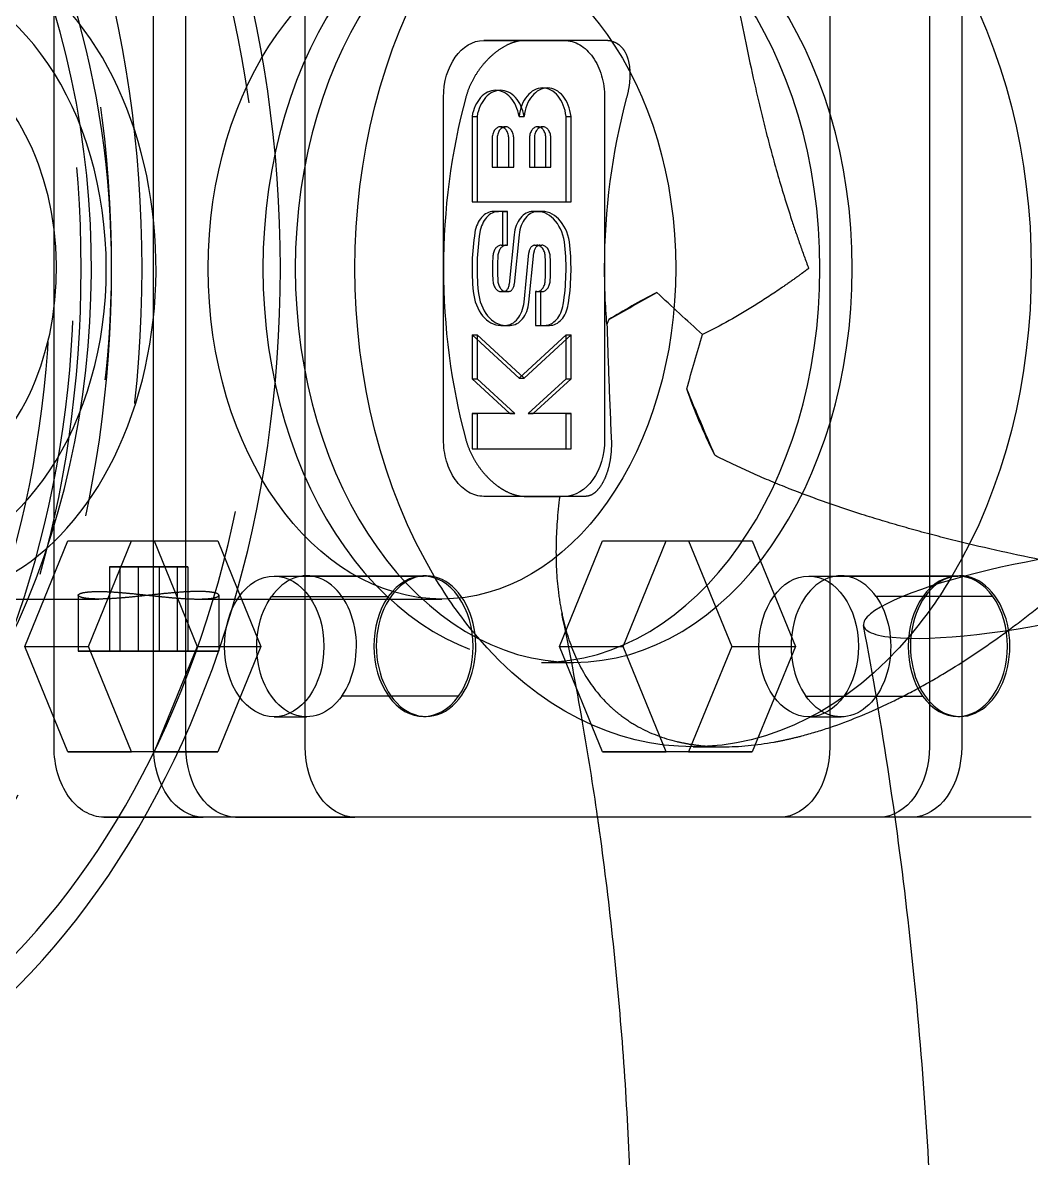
# Model space of a CAD drawing. Header units: millimetres. Extents: x -46397 to 283259, y -8690 to 23983.
# Drawn here: x -20332.2 to -20254.3, y 4537.5 to 4625.2 of the extents above; entities that cross this region are included whole.
import ezdxf
from ezdxf.enums import TextEntityAlignment as Align

# ---------------------------------------------------------------- set-up
doc = ezdxf.new("R2010")
doc.units = ezdxf.units.MM
doc.linetypes.add('PHANTOM', pattern=[63.50000000000001, 31.75, -6.35, 6.35, -6.35, 6.35, -6.35])
doc.styles.add('Tahoma', font='tahoma.ttf')
doc.styles.add('Text_nameplate', font='arial.ttf', dxfattribs={"width": 0.9, "height": 2.5})

# ---------------------------------------------------------------- blocks, each defined once
blk = doc.blocks.new('BO-1')
at = {"color": 251, "linetype": 'PHANTOM', "ltscale": 5, "extrusion": (6.890185696795331e-16, 1, 0)}
for p, q in [((501.6953367775714, 2728.557822561747), (501.6956787440577, 2802.470866040476)), ((509.3812800513988, 2728.557751442092), (509.3816220178851, 2802.470794920821)), ((511.8792116153927, 2728.557728328208), (511.879553581879, 2802.470771806937)), ((521.1023435439856, 2728.55764298463), (521.1026855104428, 2802.470686463359)), ((561.6460362811049, 2802.470866040476), (561.6456943146186, 2728.557822561747)), ((569.3319795549323, 2802.470794920828), (569.331637588446, 2728.557751442099)), ((571.8299111189262, 2802.470771806937), (571.82956915244, 2728.557728328215)), ((538.055865012022, 2783.122768276419), (534.8988438051601, 2783.122768276419)), ((534.8988641722826, 2783.122768276324), (541.1244782240828, 2783.122710669403)), ((544.2814994309738, 2783.12271066941), (538.0558853791736, 2783.122768276324)), ((539.4431491380674, 2779.454244410005), (539.8274463017588, 2779.454244410005)), ((531.7859756778926, 2765.514101427496), (531.78603677926, 2778.720623166712)), ((535.8115399311937, 2779.278191057525), (536.1958370948851, 2779.278191057525)), ((544.2372648828605, 2778.720507952876), (544.237203781493, 2765.513986213661)), ((533.9957386814349, 2777.253207859478), (533.9957081307657, 2770.649946989867)), ((533.9957386814349, 2777.253207859478), (534.3800358451263, 2777.253207859478)), ((534.3800358451263, 2777.253207859471), (534.3800052944571, 2770.649946989859)), ((537.6273468783183, 2777.253174255439), (538.0116440420097, 2777.253174255439)), ((541.2589245245035, 2770.649879781795), (541.2589550752018, 2777.253140651399)), ((541.2589550752018, 2777.253140651399), (541.6432522388932, 2777.253140651399)), ((541.643221688224, 2770.649879781795), (541.6432522388932, 2777.253140651399)), ((536.1902597812878, 2776.460796248696), (536.5745569450082, 2776.460796248696)), ((539.0644182685355, 2776.460769653499), (539.4487154322269, 2776.460769653499)), ((535.5521346585592, 2775.624389109912), (535.5521241355455, 2773.349932588153)), ((535.9364318222506, 2775.624389109904), (535.9364212992368, 2773.349932588153)), ((536.8283750161645, 2773.349920778736), (536.8283855391492, 2775.624377300494)), ((537.2126721798559, 2773.349920778736), (537.2126827028696, 2775.624377300494)), ((538.4262931457779, 2775.624362514715), (538.4262826227641, 2773.349905992957)), ((538.8105903094984, 2775.624362514715), (538.8105797864846, 2773.349905992964)), ((539.7025335033832, 2773.349894183539), (539.7025440263969, 2775.624350705297)), ((540.0868306671036, 2773.349894183539), (540.0868411901174, 2775.624350705297)), ((535.5521241355455, 2773.349932588153), (535.9364212992368, 2773.349932588153)), ((535.5521241355455, 2773.349932588153), (536.8283750161645, 2773.349920778736)), ((535.9364212992368, 2773.349932588153), (537.2126721798559, 2773.349920778736)), ((536.8283750161645, 2773.349920778736), (537.2126721798559, 2773.349920778736)), ((538.4262826227932, 2773.349905992957), (538.8105797864846, 2773.349905992957)), ((538.4262826227932, 2773.349905992957), (539.7025335033832, 2773.349894183539)), ((538.8105797864846, 2773.349905992957), (540.0868306671036, 2773.349894183539)), ((539.7025335033832, 2773.349894183539), (540.0868306671036, 2773.349894183539)), ((533.9957081307366, 2770.649946989867), (534.3800052944571, 2770.649946989867)), ((533.9957081307366, 2770.649946989867), (541.2589245245035, 2770.649879781795)), ((534.3800052944571, 2770.649946989867), (541.6432216881949, 2770.649879781795)), ((541.2589245245035, 2770.649879781795), (541.6432216881949, 2770.649879781795)), ((535.65162274873, 2769.916236015077), (536.0359199124214, 2769.916236015077)), ((536.3614380759245, 2769.916229447063), (535.651632389141, 2769.916236015041)), ((536.7457352396159, 2769.916229447056), (536.0359295528615, 2769.916236015041)), ((536.361425991432, 2767.304272925303), (536.3614380759245, 2769.916229447063)), ((536.3614380759245, 2769.916229447063), (536.7457352396159, 2769.916229447063)), ((536.7457231551234, 2767.304272925303), (536.7457352396159, 2769.916229447056)), ((538.7045246643538, 2769.916207765939), (539.0888218280452, 2769.916207765939)), ((539.0330559133436, 2769.916204726015), (538.7045343047939, 2769.916207765895)), ((538.7045343047648, 2769.916207765895), (539.0888314684853, 2769.916207765895)), ((539.0330559133436, 2769.916204726015), (539.417353077064, 2769.916204726015)), ((539.417353077064, 2769.916204726015), (539.0888314684853, 2769.916207765895)), ((537.244852738193, 2768.116243160836), (536.8746250722616, 2764.306924894791)), ((537.6291499018844, 2768.116243160836), (537.2589222359529, 2764.306924894784)), ((536.246350031055, 2767.304273990096), (536.6306471947755, 2767.304273990096)), ((536.2463542402547, 2767.304273990082), (536.6306514039461, 2767.304273990082)), ((536.2463542402547, 2767.304273990082), (536.361425991432, 2767.304272925303)), ((536.361425991432, 2767.304272925303), (536.7457231551234, 2767.304272925303)), ((536.6306514039461, 2767.304273990089), (536.7457231551234, 2767.304272925303)), ((538.8528115287481, 2767.30424987197), (539.2371086924395, 2767.30424987197)), ((538.852814658836, 2767.304249871956), (539.2371118225274, 2767.304249871956)), ((538.8528146588069, 2767.304249871956), (539.008247456979, 2767.304248433702)), ((539.008247456979, 2767.30424843371), (539.3925446206704, 2767.30424843371)), ((539.2371118225274, 2767.304249871956), (539.3925446206704, 2767.30424843371)), ((538.0097323938098, 2762.911844480328), (538.3799600597122, 2766.721162746381)), ((538.3940295575012, 2762.911844480321), (538.7642572234035, 2766.721162746373)), ((531.7859145765251, 2752.307579688288), (531.7859756778926, 2765.514101427496)), ((544.237203781493, 2765.513986213661), (544.2371426801255, 2752.307464474452)), ((536.4017704802682, 2763.723837769202), (536.2463376749947, 2763.723839207455)), ((536.2463376749947, 2763.723839207455), (536.6306348386861, 2763.723839207455)), ((536.4017704802682, 2763.723837769202), (536.7860676439595, 2763.723837769202)), ((536.4017736032256, 2763.723837769187), (536.7860707669461, 2763.723837769187)), ((536.7860676439595, 2763.723837769202), (536.6306348387152, 2763.723839207455)), ((538.8931591405708, 2763.723814715854), (538.8931470560783, 2761.111858194101)), ((539.008230891719, 2763.723813651075), (538.8931591405708, 2763.723814715861)), ((538.8931591405708, 2763.723814715854), (539.2774563042622, 2763.723814715854)), ((539.008230891719, 2763.723813651075), (539.3925280554104, 2763.723813651075)), ((539.0082351009187, 2763.723813651054), (539.3925322646392, 2763.723813651054)), ((539.2774563042622, 2763.723814715861), (539.2774442197697, 2761.111858194109)), ((539.3925280554104, 2763.723813651075), (539.2774563042622, 2763.723814715854)), ((536.2215292186302, 2761.111882915142), (536.6058263823215, 2761.111882915142)), ((536.2215292186302, 2761.111882915142), (536.5500508272089, 2761.111879875262)), ((536.5500508271798, 2761.111879875262), (536.9343479909003, 2761.111879875262)), ((536.550060467649, 2761.111879875218), (536.9343576313404, 2761.111879875218)), ((536.6058263823215, 2761.111882915142), (536.9343479909003, 2761.111879875262)), ((538.8931470560783, 2761.111858194101), (539.2774442197697, 2761.111858194101)), ((538.8931470560783, 2761.111858194101), (539.6029527428327, 2761.111851626116)), ((539.2774442197697, 2761.111858194101), (539.9872499065241, 2761.111851626116)), ((539.6029623832728, 2761.111851626073), (539.9872595469642, 2761.111851626073)), ((533.9956606074702, 2760.378207859369), (533.9956449031597, 2756.983860615936)), ((537.6272533733572, 2757.042901561985), (533.9956606074702, 2760.378207859362)), ((533.9956606074702, 2760.378207859369), (534.3799577711616, 2760.378207859369)), ((534.3799577711616, 2760.378207859362), (534.3799420668511, 2756.983860615929)), ((538.0115505370486, 2757.042901561985), (534.3799577711616, 2760.378207859369)), ((541.2588770012371, 2760.378140651298), (537.6272533733572, 2757.042901561985)), ((541.6431741649285, 2760.378140651298), (538.0115505370486, 2757.042901561985)), ((541.2588612969266, 2756.983793407865), (541.258877001208, 2760.378140651298)), ((541.2588770012371, 2760.378140651298), (541.6431741649285, 2760.378140651298)), ((541.643158460618, 2756.983793407865), (541.6431741649285, 2760.378140651298)), ((533.9956449031597, 2756.983860615936), (534.3799420668802, 2756.983860615936)), ((533.9956449031597, 2756.983860615936), (536.914458461717, 2754.303180850814)), ((534.3799420668511, 2756.983860615936), (537.2987556254084, 2754.303180850814)), ((537.6272533733572, 2757.042901561985), (538.0115505370486, 2757.042901561985)), ((538.3400229337567, 2754.303167659772), (541.2588612969266, 2756.983793407865)), ((538.7243200974481, 2754.303167659764), (541.643158460618, 2756.983793407865)), ((541.2588612969266, 2756.983793407865), (541.643158460618, 2756.983793407865)), ((533.9956325008534, 2754.303207859328), (533.9956198732252, 2751.573860033223)), ((536.914458461717, 2754.303180850821), (533.9956325008534, 2754.303207859328)), ((533.9956325008534, 2754.303207859328), (534.3799296645448, 2754.303207859328)), ((534.3799296645448, 2754.303207859328), (534.3799170369166, 2751.573860033223)), ((537.2987556254084, 2754.303180850821), (534.3799296645448, 2754.303207859328)), ((536.914458461717, 2754.303180850821), (537.2987556254084, 2754.303180850821)), ((541.2588488945912, 2754.303140651257), (538.3400229337276, 2754.303167659772)), ((538.3400229337567, 2754.303167659772), (538.7243200974481, 2754.303167659772)), ((541.6431460582826, 2754.303140651257), (538.7243200974481, 2754.303167659772)), ((541.2588362669921, 2751.573792825151), (541.2588488945912, 2754.303140651257)), ((541.2588488945912, 2754.303140651257), (541.6431460582826, 2754.303140651257)), ((541.6431334306835, 2751.573792825151), (541.6431460583117, 2754.303140651257)), ((533.9956198732252, 2751.57386003323), (534.3799170369457, 2751.57386003323)), ((533.9956198732252, 2751.57386003323), (541.2588362669921, 2751.573792825159)), ((534.3799170369457, 2751.573860033223), (541.6431334306835, 2751.573792825151)), ((541.2588362669921, 2751.573792825151), (541.6431334306835, 2751.573792825151)), ((541.124315287103, 2747.90531936484), (534.8987012353027, 2747.905376971754)), ((538.0557224421937, 2747.905376971754), (540.7651812638796, 2747.905351900565)), ((542.7633906670089, 2747.905319364738), (541.1243356542254, 2747.905319364738)), ((499.4431960025686, 2736.307868078377), (502.7713447831047, 2744.460041991468)), ((502.7713447831047, 2744.460041991468), (507.6903484783543, 2744.459996474889)), ((502.7713447831047, 2744.460041991468), (509.4275669104245, 2744.460041991468)), ((504.362199697789, 2736.307822561798), (507.6903484783543, 2744.459996474889)), ((507.6903484783543, 2744.459996474889), (514.3465706056741, 2744.459996474889)), ((509.4275669104245, 2744.460041991468), (514.3465706056741, 2744.459996474889)), ((509.4275669104245, 2744.460041991468), (512.755640257179, 2736.30786807837)), ((514.3465706056741, 2744.459996474889), (516.1791711424303, 2739.971009384699)), ((540.7474551569321, 2736.307868078377), (544.0756039374683, 2744.460041991468)), ((544.0756039374683, 2744.460041991468), (550.731826064788, 2744.460041991468)), ((544.0756039374683, 2744.460041991468), (548.9946076327178, 2744.459996474896)), ((545.6664588521526, 2736.307822561798), (548.9946076327178, 2744.459996474889)), ((548.9946076327178, 2744.459996474889), (555.6508297600376, 2744.459996474889)), ((550.731826064788, 2744.460041991468), (555.6508297600376, 2744.459996474896)), ((550.731826064788, 2744.460041991468), (554.0598994115426, 2736.307868078377)), ((555.6508297600376, 2744.459996474889), (558.9789031067921, 2736.307822561798)), ((505.966191085492, 2742.471093622979), (505.9661609119794, 2735.949354492503)), ((506.778306549415, 2742.471075843078), (505.966191085492, 2742.471093622986)), ((505.966191085492, 2742.471093622979), (508.184931794618, 2742.471093622979)), ((506.778306549415, 2742.471075843078), (506.7782763759024, 2735.949336712602)), ((509.8091627224057, 2742.471058063155), (506.778306549415, 2742.471075843071)), ((508.184931794618, 2742.471093622979), (508.1849016211054, 2735.949354492503)), ((508.184931794618, 2742.471093622979), (511.2157879676088, 2742.471075843071)), ((509.8091627224057, 2742.471058063155), (509.8091325488931, 2735.949318932679)), ((512.0279034315317, 2742.471058063155), (509.8091627224057, 2742.471058063155)), ((511.2157879676088, 2742.471075843078), (511.2157577940961, 2735.949336712602)), ((511.2157879676088, 2742.471075843078), (512.0279034315317, 2742.471058063162)), ((512.0279034315317, 2742.471058063155), (512.0278732580191, 2735.949318932679)), ((518.7044153881143, 2741.742534050751), (530.2333302988554, 2741.742427371272)), ((521.2177189392387, 2741.764250067307), (530.4408508678025, 2741.764164723722)), ((560.0086745424778, 2741.742534050758), (571.537589453219, 2741.742427371279)), ((562.4912343205069, 2741.764250067307), (571.7143662490998, 2741.764164723722)), ((491.511396564485, 2739.97123764081), (505.1539443197544, 2739.97111140344)), ((503.5622544283397, 2740.261837982722), (503.5622344762087, 2735.949361857184)), ((512.839843945636, 2739.971040284192), (515.6558104295109, 2739.97101422746)), ((514.431819645979, 2740.261804689228), (514.4318002190848, 2736.062848706355)), ((515.6558104295109, 2739.97101422746), (531.6704501701752, 2739.970866040622)), ((516.1791711424303, 2739.971009384699), (517.6746439524286, 2736.307822561798)), ((518.4926200011687, 2740.161554158), (527.5236033478868, 2740.161470592412)), ((574.2472514857363, 2740.161470592834), (565.2162681390182, 2740.161554158429)), ((502.7712693493231, 2728.155694165286), (499.4431960025686, 2736.307868078377)), ((499.4431960025686, 2736.307868078377), (504.362199697789, 2736.307822561798)), ((507.6902730445727, 2728.155648648699), (504.362199697789, 2736.307822561798)), ((508.1849016211054, 2735.94935449251), (505.9661609119794, 2735.94935449251)), ((506.7782763759024, 2735.949336712595), (505.9661609119794, 2735.94935449251)), ((509.8091325488931, 2735.949318932679), (506.7782763759024, 2735.949336712595)), ((508.1849016211054, 2735.94935449251), (511.2157577940961, 2735.949336712595)), ((512.755640257179, 2736.307868078377), (509.4274914766429, 2728.155694165278)), ((512.02787325799, 2735.949318932679), (509.8091325488931, 2735.949318932679)), ((511.2157577940961, 2735.949336712595), (512.02787325799, 2735.949318932679)), ((512.755640257179, 2736.307868078377), (514.5147221025836, 2736.307851801223)), ((517.6746439524286, 2736.307822561798), (514.3464951718634, 2728.155648648699)), ((514.4318002190848, 2736.062848706355), (514.4317996937898, 2735.949311567991)), ((514.5147221025836, 2736.307851801223), (517.6746439524286, 2736.307822561798)), ((544.0755285036867, 2728.155694165286), (540.7474551569321, 2736.307868078377)), ((540.7474551569321, 2736.307868078377), (545.6664588521526, 2736.307822561798)), ((548.9945321989362, 2728.155648648699), (545.6664588521817, 2736.307822561798)), ((554.0598994115426, 2736.307868078377), (550.7317506310064, 2728.155694165278)), ((554.0598994115426, 2736.307868078377), (558.9789031067921, 2736.307822561798)), ((558.9789031067921, 2736.307822561798), (555.6507543262269, 2728.155648648699)), ((539.3563481837045, 2735.079490573222), (541.8542797476985, 2735.079467459331)), ((532.9583286585403, 2732.475558063354), (523.927345311793, 2732.47564162895)), ((559.7814717096044, 2732.475641628528), (568.8124550563225, 2732.475558062939)), ((518.7043148097582, 2730.872968833527), (521.2022463737521, 2730.872945719635)), ((530.2486017076008, 2730.894601284487), (530.4407502894464, 2730.89459950649)), ((560.0085739641218, 2730.872968833527), (562.5065055280866, 2730.872945719643)), ((571.522117088869, 2730.894601284487), (571.7142656707147, 2730.89459950649)), ((551.0773513292661, 2728.557642985416), (553.4662437013176, 2728.557620880489)), ((509.4274914766429, 2728.155694165286), (502.7712693493231, 2728.155694165286)), ((502.7712693493231, 2728.155694165286), (507.6902730445727, 2728.155648648707)), ((511.2649061735719, 2728.155648648699), (507.6902730445727, 2728.155648648699)), ((509.4274914766429, 2728.155694165286), (511.2649194494588, 2728.155677163177)), ((514.3464951718925, 2728.155648648699), (511.2649061735719, 2728.155648648699)), ((511.2649194494588, 2728.155677163177), (514.3464951718925, 2728.155648648707)), ((550.7317506310064, 2728.155694165286), (544.0755285036867, 2728.155694165286)), ((544.0755285036867, 2728.155694165286), (548.9945321989362, 2728.155648648707)), ((555.650754326256, 2728.155648648699), (548.9945321989362, 2728.155648648699)), ((550.7317506310064, 2728.155694165286), (555.650754326256, 2728.155648648707)), ((505.5382581253943, 2723.123039953124), (508.6807491649815, 2723.123010874999)), ((508.6807655845187, 2723.123039953022), (505.5382832699979, 2723.123039953022)), ((508.6807491649815, 2723.123010874999), (513.2242013992218, 2723.122968833476)), ((557.8026975330431, 2723.123039953022), (508.6807655845187, 2723.123039953022)), ((565.4886408068414, 2723.122968833366), (513.2242265437962, 2723.122968833366)), ((515.7221329631866, 2723.122945719592), (524.9452648917795, 2723.122860376007)), ((567.9865723708353, 2723.122945719475), (515.7221581077902, 2723.122945719475)), ((577.2097042994283, 2723.122860375898), (524.945290036354, 2723.122860375898))]:
    blk.add_line(p, q, dxfattribs=at)
at = {"color": 251, "linetype": 'PHANTOM', "ltscale": 5}
for centre, major_axis, ratio, start_param, end_param in [((471.1438832480344, 2765.51490436836), (-0.0006084991956002776, -65.76086956422351), 0.7071067811714111, -1.570789783786966, 4.490080882379702), ((460.4312611030182, 2765.515003494522), (-0.0006286148553484898, -67.93478260767084), 0.707106781171373, -1.570789783786884, 4.712395523392702), ((471.1438832480344, 2765.514904368375), (-0.0006286148550644843, -67.9347826076701), 0.7071067811713899, 2.597233569913262e-14, 3.141592653589819), ((459.6149683373224, 2765.515011047854), (-0.0006084991799773386, -65.76086956422536), 0.7071067811713733, -1.570789783786884, 4.712395523392702), ((458.0777796825569, 2765.515025271784), (-0.0005978171597637182, -64.60645726415213), 0.7071067811713732, -1.570789783786884, 4.712395523392702), ((458.0777796825569, 2765.515025271784), (-0.0005670194641789456, -61.27813192063342), 0.7071067811713732, -1.570789783786884, 4.712395523392702), ((459.6149683373224, 2765.515011047854), (-0.0005707182605037352, -61.67786304708815), 0.707106781171373, -1.570789783786884, 4.712395523392702), ((468.8381002659153, 2765.514925704269), (-0.0004878051277504286, -52.71739130355257), 0.7071067811713732, -1.570789783786884, 4.712395523392702), ((468.8381002658862, 2765.514925704276), (-0.0004676894438830547, -50.54347826010788), 0.7071067811713733, -0.3621533011822278, 3.265440386558965), ((491.511632923648, 2765.514715901296), (-0.0002363591805326111, -25.54347826048591), 0.7071067811714474, -0.03637033671137146, 4.712395523392632), ((489.5901471052202, 2765.514733681205), (-0.0002112145936223511, -22.82608695617791), 0.7071067811713393, 0.1489508395607219, 4.712395523392773), ((489.5901471051911, 2765.514733681205), (-0.0001609253951970682, -17.39130434756332), 0.7071067811715488, 0.3522211058084241, 2.822669206594572), ((539.4431491380674, 2776.855738975155), (1.84592964925678e-15, 2.59850543485099), 0.7071067811865471, -1.417259087263, 1.417246001247582), ((539.8274463017588, 2776.855738975155), (1.956951951726226e-15, 2.598505434861047), 0.7071067811865474, -1.417259087263005, 1.417246001247577), ((557.9181828093715, 2765.514101427482), (-0.0003419665273411262, -36.95652173863926), 0.7071067811683491, -1.936221932136347, -1.570789783786398), ((535.8115399311937, 2776.637471539496), (1.652971331546051e-15, 2.640719518032856), 0.7071067811865471, -1.33547323991281, 1.335460153896791), ((536.1958370948851, 2776.637471539496), (2.208082843858663e-15, 2.640719518032906), 0.7071067811865471, -1.335473239912803, 1.335460153896798), ((536.1902597812878, 2775.555744046168), (6.929867131215519e-16, 0.9050522025444379), 0.7071067811865471, -1.494889979430657, 1.494876893415022), ((536.5745569449791, 2775.555744046168), (6.652311375032567e-16, 0.9050522025405682), 0.7071067811865471, -1.494889979430662, 1.494876893415016), ((539.0644182685355, 2775.555717450964), (6.305366679867672e-16, 0.9050522025449899), 0.7071067811865472, -1.49488997942264, 1.494876893407006), ((539.4487154322269, 2775.555717450964), (7.068645009270805e-16, 0.9050522025411202), 0.7071067811865472, -1.494889979422646, 1.494876893407), ((535.65162274873, 2767.832540362852), (1.517387773184917e-15, 2.083695652233512), 0.7071067811865472, -6.543008526982419e-06, 1.349022882197171), ((536.0359199124214, 2767.832540362852), (1.546727300410815e-15, 2.08369565223192), 0.707106781186547, -6.543008536752382e-06, 1.349022882197161), ((538.7045246643538, 2767.832512113714), (1.542632743141124e-15, 2.083695652228055), 0.7071067811865471, -6.543008526982419e-06, 1.434204764213336), ((539.0888218280452, 2767.832512113714), (1.435704997949333e-15, 2.08369565223342), 0.7071067811865472, -6.543008538528738e-06, 1.434204764213324), ((539.0330417921359, 2766.864030812958), (1.991982201574462e-15, 3.052173913128493), 0.7071067811865471, -1.429298919284176, -6.543008842063713e-06), ((539.4173389558564, 2766.864030812958), (-2.18958312970668e-15, -3.052173913127115), 0.7071067811865471, 1.712293734305601, 3.141586110580935), ((542.922523184563, 2765.513994822697), (-8.254395766043945e-15, -12.62445652218013), 0.7071067811865472, -1.792569771390543, -1.429298919284624), ((543.3068203482544, 2765.513994822697), (9.586663395594541e-15, 12.62445652218073), 0.7071067811865472, 1.349022882199249, 1.712293734305169), ((536.246350031055, 2766.39449138138), (6.582303651162984e-16, 0.9097826087249022), 0.7071067811865472, -6.543008833403974e-06, 1.473871025558122), ((536.6306471947464, 2766.39449138138), (6.0604043007082e-16, 0.9097826087243147), 0.7071067811865471, -6.543008768344905e-06, 1.473871025558187), ((538.8528115287481, 2766.629249871953), (4.722695269067139e-16, 0.6750000000192444), 0.7071067811865471, -6.557901398807076e-06, 1.434204764212881), ((539.2371086924686, 2766.629249871953), (4.650875345499915e-16, 0.6750000000236666), 0.7071067811865472, -6.557901427894919e-06, 1.434204764212851), ((539.0082432477793, 2766.394465825008), (6.823682630120537e-16, 0.9097826087217805), 0.7071067811865472, -1.473884239954837, -6.54300877100944e-06), ((539.3925404114707, 2766.394465825008), (-6.666456374460166e-16, -0.9097826087230831), 0.7071067811865471, 1.667708413634893, 3.14158611058096), ((532.3320619474107, 2765.514092818467), (8.254395766043945e-15, 12.62445652218013), 0.7071067811865472, -1.792569771390543, -1.429298919284624), ((532.7163591111312, 2765.514092818467), (-9.586663395594541e-15, -12.62445652218073), 0.7071067811865472, 1.349022882199249, 1.712293734305169), ((542.649759539112, 2765.513997346633), (-7.673043920037767e-15, -10.00827569278355), 0.7071067811865475, -1.667721628020416, -1.473884104816073), ((543.0340567028034, 2765.513997346633), (7.562021617575141e-15, 10.00827569278339), 0.7071067811865474, 1.473871025569375, 1.667708548773719), ((532.6048255931528, 2765.514090294517), (8.006110827160011e-15, 10.0082756923985), 0.7071067811865472, -1.667721628022878, -1.473884123251275), ((532.9891227568442, 2765.514090294517), (-7.562021617309868e-15, -10.00827569239838), 0.7071067811865472, 1.473871025566915, 1.667708530338518), ((557.9181828092842, 2765.514101427511), (-0.0003419664146775543, -36.95652173863928), 0.70710678116626, -1.570789783787765, -1.205357635437816), ((536.2463418842235, 2764.633621816171), (-6.615515813125821e-16, -0.9097826087395601), 0.7071067811865472, -1.473884037090741, -6.543024763105976e-06), ((536.6306390479149, 2764.633621816171), (6.577068987611619e-16, 0.9097826087339972), 0.7071067811865472, 1.667708616499077, 3.141586110565055), ((539.0082351009187, 2764.633596259777), (-6.75061756808682e-16, -0.9097826087212643), 0.7071067811865472, -6.543008833403974e-06, 1.473871025562101), ((539.3925322646392, 2764.633596259777), (-5.644070666471341e-16, -0.9097826087239628), 0.7071067811865472, -6.543008768344905e-06, 1.473871025562167), ((536.2215433398378, 2764.164056828199), (-2.103004504031484e-15, -3.05217391312052), 0.707106781186547, -1.429298919285612, -6.543006460635326e-06), ((536.6058405035292, 2764.164056828199), (2.236676467504363e-15, 3.052173913121657), 0.7071067811865471, 1.712293734304206, 3.141586110583358), ((536.4017736032256, 2764.398837769204), (-4.97306550275578e-16, -0.6750000000155406), 0.7071067811865472, -6.543004591463841e-06, 1.43420476421671), ((536.786070766917, 2764.398837769204), (-4.095763833134258e-16, -0.6750000000159629), 0.7071067811865474, -6.543004602566072e-06, 1.434204764216699), ((573.1487018622865, 2762.985253875337), (-35.66605628011537, -9.680750413067745), 0.2534000879745835, -0.8701273824688469, -0.7128905206299458), ((536.550060467649, 2763.195575527451), (-1.542632743141124e-15, -2.083695652228055), 0.7071067811865471, -6.543008526982419e-06, 1.434204764213336), ((536.9343576313404, 2763.195575527451), (-1.435704997949333e-15, -2.08369565223342), 0.7071067811865472, -6.543008538528738e-06, 1.434204764213324), ((539.6029623832728, 2763.195547278312), (-1.517387773184917e-15, -2.083695652233512), 0.7071067811865472, -6.543008526982419e-06, 1.349022882197171), ((539.9872595469642, 2763.195547278312), (-1.546727300410815e-15, -2.08369565223192), 0.707106781186547, -6.543008536752382e-06, 1.349022882197161), ((577.5969114224717, 2740.448908381103), (-13.34946932044415, -2.529240280470366), 0.1830082329306786, -0.802727932158005, 4.286554925960052), ((577.5969114224717, 2740.448908381103), (-13.34946932044625, -2.529240280469313), 0.1830082329307275, -1.996503014819274, -0.8027279321579908), ((518.7043650989363, 2736.307751442142), (-5.028918842787923e-05, -5.434782608613668), 0.7071067811713732, 1.570802869802909, 7.853988176982496), ((521.2176686500607, 2736.329467458691), (5.028919655699948e-05, 5.434782608613931), 0.7071067811715299, -2.359016378069093, 0.7882331373135942), ((530.4408005786245, 2736.329382115113), (5.028919361457539e-05, 5.434782608614602), 0.7071067811711693, -0.1736067804672476, 4.8860088468697), ((530.2332800096483, 2736.307644762663), (5.028918524982205e-05, 5.434782608614324), 0.7071067811715295, -2.353359516168322, 0.782576275629761), ((530.4408005786245, 2736.329382115113), (5.02891998012932e-05, 5.434782608608627), 0.707106781171992, -1.397176460309948, -0.1736067804659509), ((560.0086242532998, 2736.307751442142), (-5.028918842787923e-05, -5.434782608613668), 0.7071067811713732, 1.570802869802909, 7.853988176982496), ((562.4911840313289, 2736.329467458691), (5.028918766588941e-05, 5.434782608612679), 0.7071067811711063, -0.7882200511315087, 2.359029464249758), ((571.5375391640118, 2736.30764476267), (5.028918766722167e-05, 5.434782608613924), 0.7071067811708088, -0.7825631895042777, 2.353372602293805), ((571.7143159598927, 2736.329382115113), (-5.028919412150323e-05, -5.434782608613152), 0.7071067811716998, -1.744403107262472, 3.315212520074476), ((571.7143159598927, 2736.329382115113), (5.028920306579298e-05, 5.434782608608599), 0.7071067811711308, 0.1736198664853528, 1.39718954632935), ((530.2486519967788, 2736.329383893103), (-5.028919250357521e-05, -5.43478260861434), 0.7071067811708581, -2.35335951616644, 0.782576275629514), ((571.522167378047, 2736.329383893103), (-5.028919496382944e-05, -5.434782608613924), 0.7071067811714762, -0.7825631895033229, 2.35337260229476)]:
    blk.add_ellipse(centre, major_axis=major_axis, ratio=ratio, start_param=start_param, end_param=end_param, dxfattribs=at)
at = {"color": 251, "linetype": 'PHANTOM', "ltscale": 5, "extrusion": (0, 0, -1)}
for centre, major_axis, ratio, start_param, end_param in [((539.3566298031656, 2765.51427318146), (-0.000281619455193488, -30.43478260823654), 0.7071067811713732, -1.570802869802909, 4.712382437376677), ((541.8545613671595, 2765.514250067576), (0.000281619455193488, 30.43478260823654), 0.7071067811713732, -1.570802869802908, 4.712382437376678), ((531.6706865293381, 2765.514344301115), (-0.000236359181769064, -25.54347826048435), 0.7071067811714706, 2.83225954378315e-13, 3.141592653590076), ((531.6706865293381, 2765.514344301115), (0.0002363591843415034, 25.54347826048071), 0.7071067811711644, -4.263256414560601e-13, 1.570789783786422), ((551.0776932957233, 2765.514164723991), (0.0003419664860799094, 36.95652173856841), 0.707106781171411, -2.271640074187848, -0.8699656654182806), ((551.0776932957233, 2765.514164723991), (-0.0003419664860799094, -36.95652173856841), 0.707106781171411, -2.271640074187848, -0.8699656654182806), ((534.8988438051601, 2778.720594363255), (3.253181134584827e-15, 4.402173913163653), 0.7071067811865471, -1.570789783786945, 6.543007538217793e-06), ((541.1244578569604, 2778.720536756333), (2.822569912991474e-15, 4.402173913163652), 0.7071067811865474, 6.543007550421741e-06, 1.570802869803273), ((570.3694109129428, 2765.513986213646), (0.0003419665269918548, 36.95652173865024), 0.7071067811683482, -1.57080286980334, -1.2053707214535), ((531.6706865293381, 2765.514344301115), (-0.000236359192332595, -25.54347826048584), 0.7071067811712097, -1.570802869803024, -5.062616992290714e-13), ((577.8067837005656, 2765.513917394081), (-72.7330386298257, -35.36103590746828), 0.1476552784938587, 1.16909804999911, 1.225548088728085), ((577.493480021396, 2754.176866715152), (-23.37314470910286, 28.6265716693473), 0.6123747489752346, -1.204220308471605, -1.043257833262419), ((534.8987216024252, 2752.307550884824), (-2.83098603235414e-15, -4.402173913161833), 0.7071067811865474, 6.543007550419033e-06, 1.570802869803687), ((541.1243356542254, 2752.307493277917), (-3.079573261720598e-15, -4.402173913170929), 0.707106781186547, -1.570789783786118, 6.543005885983888e-06), ((551.0776932947047, 2765.514164723795), (0.0003419652278241877, 36.95652173829834), 0.7071067811548082, -2.440761992189883, -2.271640074163077), ((551.0776932962472, 2765.514164724049), (-0.0003419672551251815, -36.95652173865835), 0.7071067811605489, -0.8699656654327956, -0.7008437474076411), ((521.2022966629302, 2736.307728328259), (-5.028919131741293e-05, -5.434782608612631), 0.7071067811720488, -0.7882331373120541, 2.359016378068739), ((562.5065558172937, 2736.307728328259), (-5.028919374391638e-05, -5.434782608613876), 0.7071067811716251, -2.359029464250632, 0.7882200511308715), ((551.0776932957233, 2765.514164723984), (-0.0003419664916292483, -36.95652173856843), 0.7071067811714067, -0.7008437473929643, 0.7008306613765451), ((508.9970170849992, 2735.949336712595), (-5.434782608790597, 2.514459407084242e-05), 4.626605308166125e-06, -0.7853981634081508, 3.022161124397711), ((508.9970170849992, 2735.949336712595), (5.434782608786715, -2.514459281219812e-05), 4.626605367218327e-06, 0.1194346918839509, 2.356194490095116), ((505.5383084145724, 2728.557822561747), (-5.028920600169603e-05, -5.434782608612379), 0.7071067811725373, -6.543010298898366e-06, 1.570789783784933), ((513.2242516883998, 2728.557751442092), (-5.028920600170444e-05, -5.434782608614199), 0.7071067811725372, -6.543010298898366e-06, 1.570789783784598), ((515.7221832523937, 2728.557728328208), (-5.028919349851719e-05, -5.434782608615403), 0.7071067811716002, 0.002909947527710063, 1.570789783785888), ((524.9453151809576, 2728.55764298463), (-5.028919571178608e-05, -5.4347826086142), 0.7071067811725372, -6.543008952419882e-06, 1.570789783785944), ((557.8027226776467, 2728.557822561747), (-5.028919766304557e-05, -5.434782608614279), 0.7071067811704644, -1.57080286980411, -6.543009213544337e-06), ((565.488665951445, 2728.557751442092), (-5.028919766304557e-05, -5.434782608614279), 0.7071067811704644, -1.57080286980411, -6.543009213544337e-06), ((567.9865975154389, 2728.557728328208), (-5.028919766304557e-05, -5.434782608614279), 0.7071067811704644, -1.57080286980411, -6.543009213544337e-06), ((515.7221823031723, 2728.557729141631), (-4.838878031834678e-05, -5.4347834220476), 0.707106781172538, -6.295492052110774e-06, 0.002910194607491028)]:
    blk.add_ellipse(centre, major_axis=major_axis, ratio=ratio, start_param=start_param, end_param=end_param, dxfattribs=at)
at = {"color": 251, "linetype": 'PHANTOM', "ltscale": 5, "extrusion": (0, 0, -0.9999999999999999)}
blk.add_ellipse((570.3694109112839, 2765.513986213675), major_axis=(0.0003419662909440021, 36.95652173860464), ratio=0.7071067811239389, start_param=-1.687593638267048, end_param=-1.570802869799561, dxfattribs=at)
at = {"color": 251, "linetype": 'PHANTOM', "ltscale": 5, "extrusion": (0, 0, -0.9999999999999998)}
blk.add_ellipse((508.9970170852321, 2735.949336712653), major_axis=(5.434782608550054, -2.51446547569515e-05), ratio=4.626605871745511e-06, start_param=-0.119431529263168, end_param=0.1194346919103517, dxfattribs=at)
at = {"color": 251, "linetype": 'PHANTOM', "ltscale": 5}
for points, knots in [([(553.2932951567054, 2790.822570579793), (553.5405147874844, 2790.106671670238), (553.7515163161443, 2789.330096558781), (554.0528227643226, 2788.084829951117), (554.1504734238843, 2787.6562490455), (554.3445572784112, 2786.773053308618), (554.4411443198333, 2786.317634430405), (554.9271914602432, 2783.989592925308), (555.3301572979253, 2781.964811549271), (556.0628250089067, 2778.712124490198), (556.3286524610303, 2777.588051385949), (556.9088997157232, 2775.292098858172), (557.2233523373143, 2774.119409234071), (557.9106539722707, 2771.727600920935), (558.284278584324, 2770.506026419604), (558.8929034822795, 2768.649220150921), (559.1036126876425, 2768.026733518851), (559.5416989230434, 2766.77499123885), (559.7696309914463, 2766.144049816471), (560.0050930371799, 2765.513840310061)], [0.01191688118130392, 0.01191688118130392, 0.01191688118130392, 0.01191688118130392, 0.01585140096528298, 0.01585140096528298, 0.01781866085727252, 0.01781866085727252, 0.01978592074926205, 0.01978592074926205, 0.02765496031722016, 0.02765496031722016, 0.0315894801011992, 0.0315894801011992, 0.03552399988517826, 0.03552399988517826, 0.03945851966915732, 0.03945851966915732, 0.04142577956114685, 0.04142577956114685, 0.04339303945313637, 0.04339303945313637, 0.04339303945313637, 0.04339303945313637]), ([(538.0558853791736, 2783.122768276324), (537.8400597026048, 2783.122770273407), (537.6166243751359, 2783.091378284892), (537.1558317134914, 2782.969398792655), (536.9161481859337, 2782.877149610908), (536.4457027171447, 2782.64249534762), (536.2127131705347, 2782.499969873916), (535.7523943760898, 2782.16555341068), (535.5321776400087, 2781.978827921285), (535.1114592109516, 2781.569305080546), (534.9093667416892, 2781.344177469484), (534.5383440504665, 2780.871860590222), (534.3682583245973, 2780.624047250396), (534.0593928836752, 2780.104888372658), (533.9208999290131, 2779.833071538164), (533.6862252826686, 2779.284314749068), (533.5885172043054, 2779.005058215324), (533.5115616016847, 2778.720623166712)], [3.469446951953614e-18, 3.469446951953614e-18, 3.469446951953614e-18, 3.469446951953614e-18, 0.0008295963378120522, 0.0008295963378120522, 0.001659192675624101, 0.001659192675624101, 0.00248878901343615, 0.00248878901343615, 0.003318385351248196, 0.003318385351248196, 0.004147981689060242, 0.004147981689060242, 0.004977578026872287, 0.004977578026872287, 0.00580717436468433, 0.00580717436468433, 0.006636770702496372, 0.006636770702496372, 0.006636770702496372, 0.006636770702496372]), ([(545.9627897052851, 2778.720507952876), (546.0398614344012, 2779.005372215889), (546.0988672896347, 2779.284466431553), (546.1828747515392, 2779.831904509065), (546.2079041923862, 2780.10161426797), (546.22144964771, 2780.62414051699), (546.2100341600599, 2780.872173584834), (546.1501684409741, 2781.34274932362), (546.1010483491991, 2781.567250894168), (545.9633992855961, 2781.979207187815), (545.8759857934783, 2782.164873433274), (545.7146994280338, 2782.412472835273), (545.6558737113664, 2782.489818265396), (545.5271927377034, 2782.633537584883), (545.4571635541797, 2782.699879122633), (545.2352241666522, 2782.876558117078), (545.0699513366562, 2782.966849098794), (544.7018720822816, 2783.090240539696), (544.4978102731111, 2783.122708667838), (544.2814994309738, 2783.12271066941)], [0, 0, 0, 0, 0.0008297225916181872, 0.0008297225916181872, 0.001659445183236374, 0.001659445183236374, 0.002489167774854562, 0.002489167774854562, 0.003318890366472749, 0.003318890366472749, 0.004148612958090936, 0.004148612958090936, 0.004563474253900036, 0.004563474253900036, 0.004978335549709135, 0.004978335549709135, 0.005808058141327338, 0.005808058141327338, 0.006637780732945542, 0.006637780732945542, 0.006637780732945542, 0.006637780732945542]), ([(560.0050930371799, 2765.513840310061), (559.9205700795574, 2765.450741288627), (559.8341443862591, 2765.386427491405), (559.662941312883, 2765.259697091632), (559.4062610201945, 2765.070571383153), (558.8081264231878, 2764.636100073204), (558.2965000037802, 2764.275504416958), (557.273906176968, 2763.57037293576), (556.5930523962015, 2763.121693187405), (554.5472088636016, 2761.842581924666), (553.1788855780032, 2761.078981251504), (551.7909948387824, 2760.412803436277)], [-4.057752214671888e-05, -4.057752214671888e-05, -4.057752214671888e-05, -4.057752214671888e-05, 0.0003324796104192702, 0.0003324796104192702, 0.0007055367429852594, 0.001451651008117238, 0.002943879538381195, 0.002943879538381195, 0.00592833659890911, 0.00592833659890911, 0.01189725071996494, 0.01189725071996494, 0.01189725071996494, 0.01189725071996494]), ([(544.4152041135239, 2761.207611127368), (544.4591378788755, 2759.725100615088), (544.5101859218557, 2758.241985790443), (544.6242529154697, 2755.274739289166), (544.6872687190189, 2753.790753510072), (544.7551051742048, 2752.307464474445)], [0.4127624125228321, 0.4127624125228321, 0.4127624125228321, 0.4127624125228321, 0.4168612263528079, 0.4168612263528079, 0.4209600401827835, 0.4209600401827835, 0.4209600401827835, 0.4209600401827835]), ([(533.5114393989497, 2752.307579688288), (533.5885084921902, 2752.022715425268), (533.686232751119, 2751.743621209611), (533.9202960135881, 2751.196183132099), (534.0574645413435, 2750.926473373195), (534.3681521124963, 2750.40394712416), (534.5385641742905, 2750.15591405633), (534.9081486559007, 2749.685338317544), (535.1093742881203, 2749.460836746996), (535.5324448466126, 2749.048880453342), (535.7518356849905, 2748.86321420789), (536.0920448735124, 2748.615614805891), (536.2073157299892, 2748.538269375761), (536.4416671370855, 2748.394550056288), (536.56090276537, 2748.328208518524), (536.9146627580049, 2748.151529524087), (537.1483963231731, 2748.061238542371), (537.6103899216396, 2747.937847101468), (537.8394116000563, 2747.905378973327), (538.0557224422228, 2747.905376971754)], [0, 0, 0, 0, 0.0008297225916181836, 0.0008297225916181836, 0.001659445183236367, 0.001659445183236367, 0.002489167774854551, 0.002489167774854551, 0.003318890366472734, 0.003318890366472734, 0.004148612958090918, 0.004148612958090918, 0.00456347425390002, 0.00456347425390002, 0.004978335549709121, 0.004978335549709121, 0.005808058141327328, 0.005808058141327328, 0.006637780732945536, 0.006637780732945536, 0.006637780732945536, 0.006637780732945536]), ([(544.7551051742048, 2752.307464474445), (544.7687676764035, 2752.008724812444), (544.7651451402635, 2751.71561748155), (544.7262849814433, 2751.140262559963), (544.6903300925333, 2750.854927206045), (544.5903096050606, 2750.315122363183), (544.5266631977283, 2750.060104905843), (544.3743772467715, 2749.579557676585), (544.2855248277192, 2749.354848334883), (544.0923031496932, 2748.954035407024), (543.9870603062736, 2748.775038297307), (543.7608568394498, 2748.461015763908), (543.6433130402293, 2748.330667110142), (543.4006408032437, 2748.119959072243), (543.2744336156757, 2748.03926110578), (543.0199891700177, 2747.932136636901), (542.8921574674314, 2747.905317520421), (542.7633775083232, 2747.90531936484)], [1.9754097488988e-07, 1.9754097488988e-07, 1.9754097488988e-07, 1.9754097488988e-07, 0.0008145851774508064, 0.0008145851774508064, 0.001628972813926723, 0.001628972813926723, 0.00244336045040264, 0.00244336045040264, 0.003257748086878556, 0.003257748086878556, 0.004072135723354476, 0.004072135723354476, 0.004886523359830397, 0.004886523359830397, 0.005700910996306317, 0.005700910996306317, 0.006515298632782237, 0.006515298632782237, 0.006515298632782237, 0.006515298632782237]), ([(603.6660569527594, 2739.989081843768), (602.7787830151792, 2740.006678136637), (601.8493039263121, 2740.0385982595), (600.3901490570861, 2740.108775210535), (599.8920980685216, 2740.13596162781), (598.8860519527516, 2740.197218920341), (598.3767231689126, 2740.231343132913), (595.7992868720903, 2740.419265042667), (593.6396312743891, 2740.624304850313), (590.8208914016723, 2740.952879721579), (590.2496285208326, 2741.022444557272), (589.102813945763, 2741.168144927597), (588.528142555122, 2741.244150071722), (586.8004971123592, 2741.481631708066), (585.6438985785353, 2741.652547760725), (583.3216965302709, 2742.02024459287), (582.1560909147665, 2742.217024867864), (579.8163410353009, 2742.63798857039), (578.6367305676395, 2742.863340540597), (575.14241617074, 2743.572282916776), (572.8636146578065, 2744.089377281326), (569.5178008973016, 2744.940413356261), (568.4146674000076, 2745.23673582586), (566.232825323561, 2745.857133458482), (565.1649922125216, 2746.17816192281), (562.0380552566494, 2747.172826109815), (560.0500987561536, 2747.879222946377), (557.2031646034156, 2749.017821309612), (556.2754070607189, 2749.411207349175), (554.4703725411673, 2750.224876672361), (553.5967979324632, 2750.643412180074), (552.7505684411153, 2751.075072196084)], [0.06025071039195142, 0.06025071039195142, 0.06025071039195142, 0.06025071039195142, 0.06349086808988956, 0.06349086808988956, 0.06511094693885862, 0.06511094693885862, 0.06673102578782768, 0.06673102578782768, 0.07321134118370393, 0.07321134118370393, 0.07483142003267299, 0.07483142003267299, 0.07645149888164206, 0.07645149888164206, 0.07969165657958019, 0.07969165657958019, 0.08293181427751833, 0.08293181427751833, 0.08617197197545647, 0.08617197197545647, 0.09265228737133274, 0.09265228737133274, 0.09589244506927087, 0.09589244506927087, 0.099132602767209, 0.099132602767209, 0.1056129181630853, 0.1056129181630853, 0.1088530758610234, 0.1088530758610234, 0.1120932335589615, 0.1120932335589615, 0.1120932335589615, 0.1120932335589615]), ([(540.7651812638796, 2747.905351900543), (540.5969343881588, 2746.585170765011), (540.5023077535734, 2745.30738126193), (540.4662886632141, 2742.83807721677), (540.5248121319746, 2741.646525304056), (540.7386270550487, 2739.928264884544), (540.8309799071285, 2739.367059658569), (541.0608596285165, 2738.269030810243), (541.1990785720991, 2737.730233113897), (541.6809848696867, 2736.172512633781), (542.0911026688409, 2735.209668315907), (543.1031971703051, 2733.443259328921), (543.7049811836332, 2732.639547003619), (544.5946492963121, 2731.74640202188), (544.7797414766392, 2731.573232094805), (545.1605701960798, 2731.241669593958), (545.3566957720905, 2731.08285430462), (545.9623007864284, 2730.627319640346), (546.3889877612237, 2730.351484304756), (547.7393886342761, 2729.608610925472), (548.7330376111204, 2729.225683068453), (550.1022291310364, 2728.898060983822), (550.3824558565102, 2728.840129645342), (550.9560856026364, 2728.7398984086), (551.2503947088844, 2728.697510820534), (552.1459013239364, 2728.595397528287), (552.759145874239, 2728.560474236369), (554.6463277926377, 2728.552417014264), (555.9675158886821, 2728.675506729317), (557.6967734314676, 2728.988629499338), (558.0465293691377, 2729.0592561751), (558.7538872849254, 2729.216638581016), (559.1122750270588, 2729.303623081589), (560.1894062088104, 2729.586323069966), (560.9122883651871, 2729.80410425735), (563.0942598840629, 2730.540806919893), (564.5666190371558, 2731.142660302005), (566.7987118790916, 2732.202322371126), (567.548277128808, 2732.582829723997), (569.0329171352205, 2733.383547303817), (569.7705809582258, 2733.804880088083), (571.970063881512, 2735.128422917904), (573.418436152424, 2736.089889163214), (575.5645852645102, 2737.643533464969), (576.2768868864223, 2738.181226047291), (577.6765988582338, 2739.280579380688), (578.3658754461212, 2739.843507291782), (579.7242907940235, 2740.994763870757), (580.393457684404, 2741.583056801665), (581.0527641232184, 2742.183658004546)], [0.0201781611519972, 0.0201781611519972, 0.0201781611519972, 0.0201781611519972, 0.02505794482098299, 0.02505794482098299, 0.02993772848996878, 0.02993772848996878, 0.03237762032446167, 0.03237762032446167, 0.03481751215895457, 0.03481751215895457, 0.03969729582794035, 0.03969729582794035, 0.04457707949692613, 0.04457707949692613, 0.04579702541417258, 0.04579702541417258, 0.04701697133141902, 0.04701697133141902, 0.04945686316591191, 0.04945686316591191, 0.05433664683489771, 0.05433664683489771, 0.05555659275214415, 0.05555659275214415, 0.0567765386693906, 0.0567765386693906, 0.05921643050388349, 0.05921643050388349, 0.06409621417286929, 0.06409621417286929, 0.06531616009011573, 0.06531616009011573, 0.06653610600736218, 0.06653610600736218, 0.06897599784185506, 0.06897599784185506, 0.07385578151084081, 0.07385578151084081, 0.0762956733453337, 0.0762956733453337, 0.07873556517982656, 0.07873556517982656, 0.0836153488488123, 0.0836153488488123, 0.08605524068330517, 0.08605524068330517, 0.08849513251779802, 0.08849513251779802, 0.09093540580916586, 0.09093540580916586, 0.09093540580916586, 0.09093540580916586]), ([(505.154066760937, 2740.555939966526), (504.8993992962351, 2740.555942323019), (504.6742004670377, 2740.548152255852), (504.2801406258077, 2740.51856843237), (504.1099219714233, 2740.49641766791), (503.838044991775, 2740.441687944495), (503.7356891986565, 2740.409336253699), (503.5973541313433, 2740.338468412043), (503.5622128111718, 2740.29979470067), (503.562296121032, 2740.22374640797), (503.5964552130608, 2740.185976700869), (503.7352987989434, 2740.115220938355), (503.8389085713134, 2740.083059587105), (504.0415472875175, 2740.042928893058), (504.1171174684714, 2740.030851367087), (504.2846413163061, 2740.009683090528), (504.3772072517313, 2740.000555703974), (504.6752391147602, 2739.978623678701), (504.9004801838018, 2739.971156978853), (505.4030401128111, 2739.97106624275), (505.683637469745, 2739.978693270252), (506.2754408576584, 2740.007744633109), (506.5881299338071, 2740.029030597809), (507.0826519162802, 2740.069435778922), (507.2522744173766, 2740.084373392584), (507.5928866780305, 2740.116036458149), (507.7647118547466, 2740.132824476732), (508.2847181023972, 2740.185308792923), (508.639316816756, 2740.223348110205), (509.3531134091609, 2740.300154567045), (509.7048085137212, 2740.338073344432), (510.3985087173933, 2740.408744986377), (510.7441810408491, 2740.441790538087), (511.4011984446843, 2740.496417035542), (511.7137334092404, 2740.518198278286), (512.3067651964957, 2740.548052361108), (512.5871373564296, 2740.555910295185), (513.0897113937826, 2740.555969465812), (513.3155981017626, 2740.548411362176), (513.7148521119962, 2740.518533554849), (513.8825898095092, 2740.496595895577), (514.0859041406948, 2740.455830986703), (514.1457330686972, 2740.440918211), (514.2492312722316, 2740.408838150125), (514.2929340694391, 2740.391603540932), (514.3968998576747, 2740.338326190042), (514.4315056606138, 2740.300429642037), (514.4321294193214, 2740.224179658861), (514.3970392120245, 2740.185652271085), (514.2596300445148, 2740.115568477403), (514.1577085157624, 2740.083583091317), (513.8853098708205, 2740.029467634766), (513.7162785690743, 2740.007868838231), (513.3230951143778, 2739.97880132985), (513.0960605887813, 2739.971090811716), (512.5890145908343, 2739.970990256374), (512.3143087006465, 2739.97849283888), (511.7237414281117, 2740.007365371148), (511.4042606387811, 2740.029098264048), (510.7477399226045, 2740.082747695608), (510.4092097437533, 2740.114628692496), (509.885718008416, 2740.167441687864), (509.7078679710685, 2740.185956984755), (509.3540511803294, 2740.223393827266), (509.1773380782397, 2740.242387172901), (508.6476885783195, 2740.299383106667), (508.2942784648621, 2740.337515646392), (507.592329711566, 2740.409042655909), (507.253450102784, 2740.441422767359), (506.5988414688327, 2740.495938108583), (506.2801038743928, 2740.518208691272), (505.6850651890563, 2740.548139098847), (505.4087342256389, 2740.555937610032), (505.154066760937, 2740.555939966526)], [0, 0, 0, 0, 0.000979690561318095, 0.000979690561318095, 0.00195938112263619, 0.00195938112263619, 0.002939071683954284, 0.002939071683954284, 0.00391876224527238, 0.00391876224527238, 0.004898452806590474, 0.004898452806590474, 0.005878143367908569, 0.005878143367908569, 0.006367988648567617, 0.006367988648567617, 0.006857833929226663, 0.006857833929226663, 0.007837524490544766, 0.007837524490544766, 0.008817215051862868, 0.008817215051862868, 0.00979690561318097, 0.00979690561318097, 0.01028675089384003, 0.01028675089384003, 0.01077659617449908, 0.01077659617449908, 0.0117562867358172, 0.0117562867358172, 0.01273597729713532, 0.01273597729713532, 0.01371566785845343, 0.01371566785845343, 0.01469535841977155, 0.01469535841977155, 0.01567504898108966, 0.01567504898108966, 0.01665473954240778, 0.01665473954240778, 0.0176344301037259, 0.0176344301037259, 0.01812427538438497, 0.01812427538438497, 0.01861412066504405, 0.01861412066504405, 0.0195938112263622, 0.0195938112263622, 0.02057350178768035, 0.02057350178768035, 0.02155319234899851, 0.02155319234899851, 0.02253288291031666, 0.02253288291031666, 0.02351257347163482, 0.02351257347163482, 0.02449226403295297, 0.02449226403295297, 0.02547195459427112, 0.02547195459427112, 0.02645164515558928, 0.02645164515558928, 0.02694149043624836, 0.02694149043624836, 0.02743133571690743, 0.02743133571690743, 0.02841102627822556, 0.02841102627822556, 0.02939071683954369, 0.02939071683954369, 0.03037040740086181, 0.03037040740086181, 0.03135009796217994, 0.03135009796217994, 0.03135009796217994, 0.03135009796217994]), ([(543.6975872515468, 2723.12286037589), (543.3446647917735, 2725.578479010456), (542.9577617390023, 2728.022198891235), (542.0497522297082, 2733.269805801462), (541.5170752742561, 2736.068790531787), (540.9402624767681, 2738.845164878276)], [1.771316192289449, 1.771316192289449, 1.771316192289449, 1.771316192289449, 1.810785953015598, 1.810785953015598, 1.856567885931147, 1.856567885931147, 1.856567885931147, 1.856567885931147]), ([(569.771296210296, 2678.557407143253), (569.7713147441682, 2682.563339301644), (569.6971552816976, 2686.569271608813), (569.4007218875922, 2694.569469692517), (569.178447975748, 2698.563734305568), (568.5865101172822, 2706.52896270638), (568.2168462109403, 2710.499925324188), (567.3313348105585, 2718.406985280486), (566.815487378859, 2722.343081437892), (565.6392958544893, 2730.168949106763), (564.9789518487814, 2734.05871942081), (564.2474421020306, 2737.919668100626)], [1.570789783786881, 1.570789783786881, 1.570789783786881, 1.570789783786881, 1.62314966134671, 1.62314966134671, 1.67550953890654, 1.67550953890654, 1.72786941646637, 1.72786941646637, 1.780229294026199, 1.780229294026199, 1.83258917158603, 1.83258917158603, 1.83258917158603, 1.83258917158603]), ([(546.1832114688295, 2695.949043620687), (546.0659593189484, 2698.862015621522), (545.9015760873153, 2701.770411822803), (545.479098854732, 2707.570792565941), (545.2210022281797, 2710.462775985176), (544.611976516695, 2716.222950590582), (544.2610474119138, 2719.091141095047), (543.8096000812657, 2722.33713013573), (543.7540281139954, 2722.730147388331), (543.6975872515468, 2723.12286037589)], [1.627659496283032, 1.627659496283032, 1.627659496283032, 1.627659496283032, 1.67344015426895, 1.67344015426895, 1.719222087184499, 1.719222087184499, 1.765004020100049, 1.765004020100049, 1.771316192289449, 1.771316192289449, 1.771316192289449, 1.771316192289449])]:
    blk.add_open_spline(points, degree=3, knots=knots, dxfattribs=at)
for points in [[(551.7909948387824, 2760.412803436277), (550.5929390545061, 2761.497533833379), (549.4227162188035, 2762.577552632193), (548.2785755515506, 2763.652372059962)], [(544.5638511722791, 2761.572930473766), (544.5138599189522, 2761.451044873841), (544.46431122598, 2761.329271836902), (544.4152041135239, 2761.207611127368)], [(550.5803120041965, 2756.220474390223), (550.9911158394825, 2757.608977062981), (551.3968407257053, 2759.005929012445), (551.7909948387824, 2760.412803436277)], [(552.7505684410862, 2751.075072196076), (552.0207120519481, 2752.789894320752), (551.2978874063701, 2754.505057176485), (550.5803120041965, 2756.220474390223)], [(542.7633775083232, 2747.90531936484), (542.3737306265102, 2747.905324945434), (541.6510773752525, 2747.905335948581), (541.0414097954053, 2747.905346636446), (540.7651812638796, 2747.905351900558)]]:
    blk.add_open_spline(points, degree=3, dxfattribs=at)
at = {"color": 251, "linetype": 'PHANTOM', "ltscale": 5, "style": 'Text_nameplate', "width": 0.9, "flags": 2}
blk.add_attdef('SPEC.', text='', height=2.5, dxfattribs=at).set_placement((282.5000000000291, 89.66567553442064), align=Align.MIDDLE_CENTER)
at = {"color": 251, "linetype": 'PHANTOM', "ltscale": 5, "style": 'Tahoma'}
for tag, height, p in [('PROJECT_CODE', 2.4, (245.0000000000291, 77.98846827837906)), ('DESIGN_PRESSURE', 2.608695652173889, (320.0000000000291, 77.98846827837906)), ('SERIAL_NO.', 2.608695652173889, (245.0000000000291, 69.45190202651929)), ('MAX_WORKING_PRESS', 2.608695652173889, (320.0000000000291, 69.45190202651929)), ('YEAR', 2.608695652173889, (245.0000000000291, 60.91533577467408)), ('TEST_PRES.', 2.608695652173889, (320.0000000000291, 60.91533577465952)), ('VOLUME', 2.608695652173889, (245.0000000000291, 52.37876952282886)), ('MAX_WORKING_TEMP.', 2.608695652173889, (320.0000000000291, 52.37876952281431))]:
    blk.add_attdef(tag, text='', height=height, dxfattribs=at).set_placement(p, align=Align.MIDDLE_CENTER)

msp = doc.modelspace()

# ---------------------------------------------------------------- hatches: boundary and pattern name
h = msp.add_hatch()
h.set_pattern_fill('AR-HBONE', color=1, scale=0.3)
h.set_pattern_definition([(45, (-288320.135346978, -5674.705977216247), (0, 43.10522938113193), [91.44, -30.48]), (135, (-288298.582746978, -5653.153377216247), (4.263256414560601e-15, 43.10522938113193), [91.44, -30.48])])
edge = h.paths.add_edge_path()
edge.add_line((-20175.52143419534, 3524.555132402826), (-20175.52143419534, 5124.206465215781))
edge.add_arc((-20435.38341244683, 5125.857425441247), 259.8672226550366, 359.6359922254444, 423.1169667415435)
edge.add_arc((-20831.5214342096, 4344.393628654208), 1136.00134355679, 63.1183280641451, 116.8816184490646)
edge.add_arc((-21227.65858114493, 5125.856891881416), 259.8680940998796, 116.8829182880217, 180.3638907443265)
edge.add_line((-21487.52143419534, 5124.20645690578), (-21487.52143419534, 3524.555140712835))
edge.add_arc((-21227.65957556159, 3522.904099286579), 259.8671035556069, 179.6359741550151, 243.1169466113345)
edge.add_arc((-20831.52143417666, 4304.367980882769), 1136.001354187139, 243.1183200120746, 296.8816103969757)
edge.add_arc((-20435.38439811766, 3522.904773294542), 259.8682044877388, 296.88289934597, 360.3638738621672)
edge = h.paths.add_edge_path(flags=16)
edge.add_line((-21437.52143419534, 3524.387826217644), (-21437.52143419534, 5124.373771400962))
edge.add_arc((-21227.65957556141, 5125.857498331927), 209.8671035557809, 116.88305338869239, 180.4050753922423, ccw=False)
edge.add_arc((-20831.5214341933, 4344.394971917707), 1086.000145450308, 63.11835869769362, 116.88164908259421, ccw=False)
edge.add_arc((-20435.38341244665, 5125.85742544136), 209.8672226548663, -0.40505526201701514, 63.11696674156889, ccw=False)
edge.add_line((-20225.52143419534, 5124.37377140102), (-20225.52143419534, 3524.387826217586))
edge.add_arc((-20435.38341244677, 3522.90417217725), 209.8672226549791, -63.11696674152728, 0.4050552620158214, ccw=False)
edge.add_arc((-20831.5214341933, 4304.366625700663), 1086.000145450101, 243.11835091740022, 296.8816413023147, ccw=False)
edge.add_arc((-21227.65957556141, 3522.904099286679), 209.8671035557798, 179.5949246077577, 243.11694661130758, ccw=False)

# ---------------------------------------------------------------- block references
msp.add_blockref('BO-1', (-20831.51659927238, 1840.699129868123, -1.499105149169903))

doc.saveas('drawing.dxf')
